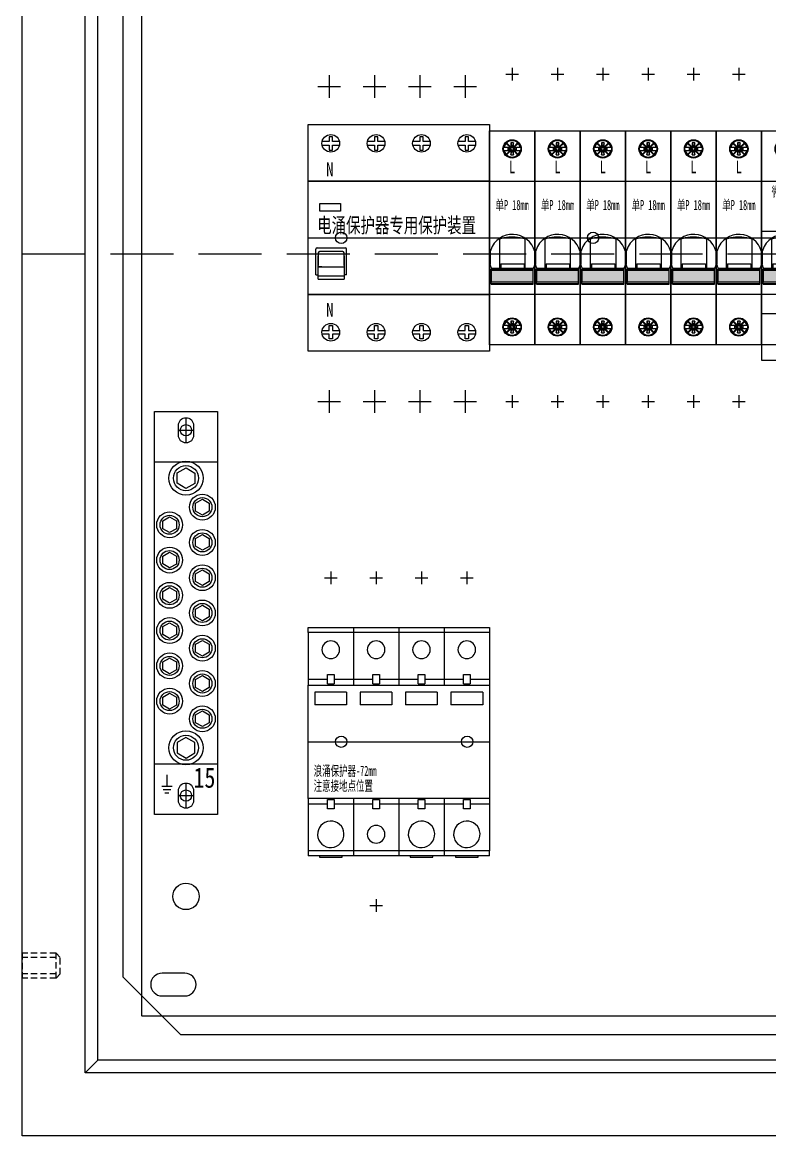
# Model space of a CAD drawing. Extents: x 1403578 to 1404178, y 414061 to 414761.
# Drawn here: x 1403577.8 to 1403874.5, y 414060.9 to 414502.9 of the extents above; entities that cross this region are included whole.
import ezdxf
from ezdxf.enums import TextEntityAlignment as Align

# ---------------------------------------------------------------- set-up
doc = ezdxf.new("R2010")
doc.units = 0
doc.header["$MEASUREMENT"] = 0
for name, pattern in [('DASH', [0.35, 0.25, -0.1]), ('HIDDEN', [0.375, 0.25, -0.125]), ('LYJS-XX', [0.35, 0.25, -0.1])]:
    doc.linetypes.add(name, pattern=pattern)
for name, color, linetype in [('dian', 7, 'Continuous'), ('LY-JS-BJ', 7, 'Continuous'), ('LY-JS-YQJ', 7, 'Continuous'), ('布置图', 20, 'Continuous'), ('照明平面设备层', 1, 'Continuous')]:
    doc.layers.add(name, color=color, linetype=linetype)
doc.styles.add('-宋体', font='', dxfattribs={"width": 0.65})
doc.styles.add('LY-SJ-元器件', font='', dxfattribs={"width": 0.6, "height": 4})
doc.styles.get('-宋体').set_extended_font_data('NSimSun')
doc.styles.get('LY-SJ-元器件').set_extended_font_data('SimSun')

# ---------------------------------------------------------------- blocks, each defined once
blk = doc.blocks.new('A$C7F2E4CF4')
at = {"layer": 'LY-JS-YQJ', "color": 1, "linetype": 'DASH'}
for p, q in [((0, 5), (0, -5)), ((-3, 0), (3, 0))]:
    blk.add_line(p, q, dxfattribs=at)
at = {"layer": 'LY-JS-YQJ', "color": 0, "linetype": 'ByBlock'}
blk.add_lwpolyline([(0, 5), (0, 5, -0.414214), (3, 2), (3, -2, -0.414214), (0, -5), (0, -5, -0.414214), (-3, -2), (-3, 2, -0.414214)], format="xyb", close=True, dxfattribs=at)
blk = doc.blocks.new('15位地排2021')
at = {"layer": 'LY-JS-YQJ', "color": 1, "linetype": 'ByBlock'}
for p, q in [((4.95, 15.76), (4.95, 11.28)), ((2.87, 11.28), (7.03, 11.28)), ((3.41, 9.93), (6.43, 9.93)), ((4.14, 8.58), (5.65, 8.58))]:
    blk.add_line(p, q, dxfattribs=at)
at = {"layer": 'LY-JS-YQJ', "color": 2, "linetype": 'ByBlock'}
blk.add_lwpolyline([(25, 160), (25, 0), (0, 0), (0, 160)], close=True, dxfattribs=at)
for points in [[(0, 140), (25, 140)], [(25, 20), (0, 20)]]:
    blk.add_lwpolyline(points, dxfattribs=at)
at = {"layer": 'LY-JS-YQJ', "color": 3}
for points in [[(12.49, 129.41), (8.94, 131.47), (8.96, 135.57), (12.51, 137.6), (16.06, 135.54), (16.04, 131.44)], [(18.99, 118.88), (16.29, 120.45), (16.3, 123.57), (19.01, 125.12), (21.71, 123.55), (21.7, 120.43)], [(5.99, 111.88), (3.29, 113.45), (3.3, 116.57), (6.01, 118.12), (8.71, 116.55), (8.7, 113.43)], [(18.99, 104.88), (16.29, 106.45), (16.3, 109.57), (19.01, 111.12), (21.71, 109.55), (21.7, 106.43)], [(5.99, 97.88), (3.29, 99.45), (3.3, 102.57), (6.01, 104.12), (8.71, 102.55), (8.7, 99.43)], [(18.99, 90.88), (16.29, 92.45), (16.3, 95.57), (19.01, 97.12), (21.71, 95.55), (21.7, 92.43)], [(5.99, 83.88), (3.29, 85.45), (3.3, 88.57), (6.01, 90.12), (8.71, 88.55), (8.7, 85.43)], [(18.99, 76.88), (16.29, 78.45), (16.3, 81.57), (19.01, 83.12), (21.71, 81.55), (21.7, 78.43)], [(5.99, 69.88), (3.29, 71.45), (3.3, 74.57), (6.01, 76.12), (8.71, 74.55), (8.7, 71.43)], [(18.99, 62.88), (16.29, 64.45), (16.3, 67.57), (19.01, 69.12), (21.71, 67.55), (21.7, 64.43)], [(5.99, 55.88), (3.29, 57.45), (3.3, 60.57), (6.01, 62.12), (8.71, 60.55), (8.7, 57.43)], [(18.99, 48.88), (16.29, 50.45), (16.3, 53.57), (19.01, 55.12), (21.71, 53.55), (21.7, 50.43)], [(5.99, 41.88), (3.29, 43.45), (3.3, 46.57), (6.01, 48.12), (8.71, 46.55), (8.7, 43.43)], [(18.99, 34.88), (16.29, 36.45), (16.3, 39.57), (19.01, 41.12), (21.71, 39.55), (21.7, 36.43)], [(12.49, 30.59), (8.94, 28.53), (8.96, 24.43), (12.51, 22.4), (16.06, 24.46), (16.04, 28.56)]]:
    blk.add_lwpolyline(points, close=True, dxfattribs=at)
for centre, radius in [((12.5, 133.51), 6.76), ((12.5, 133.51), 4.97), ((19, 122), 5.14), ((19, 122), 3.78), ((6, 115), 5.14), ((6, 115), 3.78), ((19, 108), 5.14), ((19, 108), 3.78), ((6, 101), 5.14), ((6, 101), 3.78), ((19, 94), 5.14), ((19, 94), 3.78), ((6, 87), 5.14), ((6, 87), 3.78), ((19, 80), 5.14), ((19, 80), 3.78), ((6, 73), 5.14), ((6, 73), 3.78), ((19, 66), 5.14), ((19, 66), 3.78), ((6, 59), 5.14), ((6, 59), 3.78), ((19, 52), 5.14), ((19, 52), 3.78), ((6, 45), 5.14), ((6, 45), 3.78), ((19, 38), 5.14), ((19, 38), 3.78), ((12.5, 26.49), 6.76), ((12.5, 26.49), 4.97)]:
    blk.add_circle(centre, radius, dxfattribs=at)
at = {"layer": 'LY-JS-YQJ', "color": 0}
for p in [(12.5, 152.5), (12.5, 7.5)]:
    blk.add_blockref('A$C7F2E4CF4', p, dxfattribs=at)
at = {"layer": 'LY-JS-YQJ', "color": 4, "style": '-宋体', "width": 0.8}
blk.add_text('15', height=8, dxfattribs=at).set_placement((15.47, 10.63))
blk = doc.blocks.new('浪涌保护器 72mm-2022.1')
at = {"color": 1, "linetype": 'ByBlock'}
for p, q in [((9, 67.5), (9, 62.5)), ((27, 67.5), (27, 62.5)), ((45, 67.5), (45, 62.5)), ((63, 67.5), (63, 62.5)), ((6.5, 65), (11.5, 65)), ((24.5, 65), (29.5, 65)), ((42.5, 65), (47.5, 65)), ((60.5, 65), (65.5, 65)), ((0, 0), (72, 0)), ((24.5, -65), (29.5, -65)), ((27, -62.5), (27, -67.5))]:
    blk.add_line(p, q, dxfattribs=at)
at = {"color": 0, "linetype": 'Continuous', "lineweight": 25}
for p, q in [((0, 43.3), (0, 45.3)), ((0, 45.3), (18, 45.3)), ((18, 45.3), (18, 22.5)), ((18, 45.3), (36, 45.3)), ((36, 45.3), (54, 45.3)), ((36, 45.3), (36, 22.5)), ((54, 45.3), (72, 45.3)), ((54, 45.3), (54, 22.5)), ((72, 45.3), (72, 43.3)), ((0, 43.3), (0, 22.5)), ((18, 43.3), (0, 43.3)), ((36, 43.3), (18, 43.3)), ((54, 43.3), (36, 43.3)), ((72, 43.3), (54, 43.3)), ((72, 43.3), (72, 22.5)), ((7.65, 23), (7.65, 26.65)), ((7.65, 26.65), (10.35, 26.65)), ((10.35, 26.65), (10.35, 23)), ((25.65, 26.65), (28.35, 26.65)), ((25.65, 23), (25.65, 26.65)), ((28.35, 26.65), (28.35, 23)), ((43.65, 23), (43.65, 26.65)), ((43.65, 26.65), (46.35, 26.65)), ((46.35, 26.65), (46.35, 23)), ((61.65, 23), (61.65, 26.65)), ((61.65, 26.65), (64.35, 26.65)), ((64.35, 26.65), (64.35, 23)), ((7.65, 24.65), (0, 24.65)), ((18, 24.65), (10.35, 24.65)), ((25.65, 24.65), (18, 24.65)), ((36, 24.65), (28.35, 24.65)), ((43.65, 24.65), (36, 24.65)), ((54, 24.65), (46.35, 24.65)), ((61.65, 24.65), (54, 24.65)), ((72, 24.65), (64.35, 24.65)), ((15.3, 19.65), (2.7, 19.65)), ((2.7, 19.65), (2.7, 14.65)), ((15.3, 19.65), (15.3, 14.65)), ((33.3, 19.65), (20.7, 19.65)), ((20.7, 19.65), (20.7, 14.65)), ((33.3, 19.65), (33.3, 14.65)), ((51.3, 19.65), (38.7, 19.65)), ((38.7, 19.65), (38.7, 14.65)), ((51.3, 19.65), (51.3, 14.65)), ((69.3, 19.65), (56.7, 19.65)), ((56.7, 19.65), (56.7, 14.65)), ((69.3, 19.65), (69.3, 14.65)), ((15.3, 14.65), (2.7, 14.65)), ((33.3, 14.65), (20.7, 14.65)), ((51.3, 14.65), (38.7, 14.65)), ((69.3, 14.65), (56.7, 14.65)), ((0, -22.5), (0, -43.3)), ((0, -24.65), (7.65, -24.65)), ((7.65, -26.65), (7.65, -23)), ((10.35, -23), (10.35, -26.65)), ((10.35, -24.65), (18, -24.65)), ((18, -22.5), (18, -45.3)), ((18, -24.65), (25.65, -24.65)), ((25.65, -26.65), (25.65, -23)), ((28.35, -23), (28.35, -26.65)), ((28.35, -24.65), (36, -24.65)), ((36, -22.5), (36, -45.3)), ((36, -24.65), (43.65, -24.65)), ((43.65, -26.65), (43.65, -23)), ((46.35, -23), (46.35, -26.65)), ((46.35, -24.65), (54, -24.65)), ((54, -22.5), (54, -45.3)), ((54, -24.65), (61.65, -24.65)), ((61.65, -26.65), (61.65, -23)), ((64.35, -23), (64.35, -26.65)), ((64.35, -24.65), (72, -24.65)), ((72, -22.5), (72, -43.3)), ((10.35, -26.65), (7.65, -26.65)), ((28.35, -26.65), (25.65, -26.65)), ((46.35, -26.65), (43.65, -26.65)), ((64.35, -26.65), (61.65, -26.65)), ((0, -43.3), (0, -45.3)), ((18, -43.3), (0, -43.3)), ((36, -43.3), (18, -43.3)), ((54, -43.3), (36, -43.3)), ((72, -43.3), (54, -43.3)), ((72, -45.3), (72, -43.3)), ((18, -45.3), (0, -45.3)), ((4.5, -45.3), (4.5, -45.8)), ((4.5, -45.8), (13.5, -45.8)), ((13.5, -45.8), (13.5, -45.3)), ((36, -45.3), (18, -45.3)), ((54, -45.3), (36, -45.3)), ((40.5, -45.3), (40.5, -45.8)), ((40.5, -45.8), (49.5, -45.8)), ((49.5, -45.8), (49.5, -45.3)), ((72, -45.3), (54, -45.3)), ((58.5, -45.3), (58.5, -45.8)), ((58.5, -45.8), (67.5, -45.8)), ((67.5, -45.8), (67.5, -45.3))]:
    blk.add_line(p, q, dxfattribs=at)
at = {"color": 0}
for p, q in [((7.65, 23), (10.35, 23)), ((25.65, 23), (28.35, 23)), ((43.65, 23), (46.35, 23)), ((61.65, 23), (64.35, 23)), ((7.65, -23), (10.35, -23)), ((25.65, -23), (28.35, -23)), ((43.65, -23), (46.35, -23)), ((61.65, -23), (64.35, -23))]:
    blk.add_line(p, q, dxfattribs=at)
at = {"color": 0, "linetype": 'ByBlock'}
blk.add_lwpolyline([(0, 22.5), (72, 22.5), (72, -22.5), (0, -22.5)], close=True, dxfattribs=at)
at = {"color": 0, "linetype": 'Continuous', "lineweight": 25}
for centre, radius, start, end in [((9, 36.52), 3.5, 0, 180), ((27, 36.52), 3.5, 0, 180), ((45, 36.52), 3.5, 0, 180), ((63, 36.52), 3.5, 0, 180), ((9, 36.52), 3.5, 180, 0), ((27, 36.52), 3.5, 180, 0), ((45, 36.52), 3.5, 180, 0), ((63, 36.52), 3.5, 180, 0), ((9, -36.75), 5.25, 93.0713, 273.0713), ((9, -36.75), 5.25, 273.0713, 93.0713), ((27, -36.75), 3.5, 0, 180), ((45, -36.75), 5.25, 93.0713, 273.0713), ((45, -36.75), 5.25, 273.0713, 93.0713), ((63, -36.75), 5.25, 93.0713, 273.0713), ((63, -36.75), 5.25, 273.0713, 93.0713), ((27, -36.75), 3.5, 180, 0)]:
    blk.add_arc(centre, radius, start, end, dxfattribs=at)
at = {"color": 4, "linetype": 'ByBlock', "style": 'LY-SJ-元器件', "width": 0.6}
for s, p in [('浪涌保护器-72mm', (2.21, -13.55)), ('注意接地点位置', (2.21, -19.51))]:
    blk.add_text(s, height=4, dxfattribs=at).set_placement(p)
blk = doc.blocks.new('微端2P+ELE-63mm-2022.1')
h = blk.add_hatch(color=3)
h.dxf.hatch_style = 1
h.paths.add_polyline_path([(34.5, 19), (34.5, 20.5), (19.5, 20.5), (19.5, 19)])
h = blk.add_hatch(color=3)
h.dxf.hatch_style = 1
h.paths.add_polyline_path([(61.5, 19), (61.5, 20.5), (37.5, 20.5), (37.5, 19)])
h = blk.add_hatch(color=0)
h.dxf.hatch_style = 1
h.paths.add_polyline_path([(0.7, -12.97), (0.7, -17.47), (35.3, -17.47), (35.3, -12.97)])
at = {"color": 1}
for p, q in [((9, 67.5), (9, 62.5)), ((27, 67.5), (27, 62.5)), ((6.5, 65), (11.5, 65)), ((24.5, 65), (29.5, 65)), ((0, 0), (63, 0))]:
    blk.add_line(p, q, dxfattribs=at)
at = {"color": 0}
for p, q in [((0, 42.5), (36, 42.5)), ((0, -42.5), (0, 42.5)), ((18, 42.5), (18, 22.5)), ((36, 42.5), (36, -42.5)), ((63, -42.5), (63, 42.5)), ((0, 22.5), (36, 22.5)), ((36, 2.5), (0, 2.5)), ((18, 0), (18, -12.22)), ((18, -17.47), (18, -31.46)), ((48.65, -15.61), (47.85, -15.61)), ((36, -22.5), (0, -22.5)), ((0, -42.5), (0, -48.5)), ((36, -42.5), (0, -42.5)), ((63, -42.5), (63, -48.5)), ((0, -48.5), (63, -48.5))]:
    blk.add_line(p, q, dxfattribs=at)
at = {"color": 0, "linetype": 'Continuous', "lineweight": 25}
for p, q in [((7.95, 35.91), (5.59, 35.91)), ((6.7, 37.82), (6.49, 37.61)), ((6.49, 37.61), (6.6, 37.5)), ((6.6, 37.5), (8.15, 35.95)), ((6.81, 37.71), (6.7, 37.82)), ((8.39, 36.13), (6.81, 37.71)), ((7.25, 35.91), (8, 35.46)), ((7.25, 35.91), (7.25, 34.71)), ((8, 35.46), (8, 35.16)), ((8.25, 35.46), (8, 35.46)), ((9.5, 37.66), (8.5, 37.66)), ((8.5, 37.66), (8.5, 36.46)), ((8.5, 37.66), (8.85, 36.31)), ((8.5, 36.46), (8.85, 35.96)), ((9.15, 36.31), (8.85, 36.31)), ((8.85, 36.31), (8.85, 35.96)), ((9.5, 37.66), (9.15, 36.31)), ((9.5, 36.46), (9.15, 35.96)), ((9.15, 35.96), (9.15, 36.31)), ((9.5, 36.46), (9.5, 37.66)), ((11.19, 37.71), (9.61, 36.13)), ((10, 35.46), (9.75, 35.46)), ((9.85, 35.95), (11.4, 37.5)), ((10.75, 35.91), (10, 35.46)), ((10, 35.16), (10, 35.46)), ((12.42, 35.91), (10.05, 35.91)), ((10.75, 34.71), (10.75, 35.91)), ((11.3, 37.82), (11.19, 37.71)), ((11.51, 37.61), (11.3, 37.82)), ((11.4, 37.5), (11.51, 37.61)), ((25.95, 35.91), (23.59, 35.91)), ((24.7, 37.82), (24.49, 37.61)), ((24.49, 37.61), (24.6, 37.5)), ((24.6, 37.5), (26.15, 35.95)), ((24.81, 37.71), (24.7, 37.82)), ((26.39, 36.13), (24.81, 37.71)), ((25.25, 35.91), (25.25, 34.71)), ((25.25, 35.91), (26, 35.46)), ((26.25, 35.46), (26, 35.46)), ((26, 35.46), (26, 35.16)), ((26.5, 37.66), (26.5, 36.46)), ((26.5, 37.66), (26.85, 36.31)), ((27.5, 37.66), (26.5, 37.66)), ((26.5, 36.46), (26.85, 35.96)), ((26.85, 36.31), (26.85, 35.96)), ((27.15, 36.31), (26.85, 36.31)), ((27.5, 37.66), (27.15, 36.31)), ((27.5, 36.46), (27.15, 35.96)), ((27.15, 35.96), (27.15, 36.31)), ((27.5, 36.46), (27.5, 37.66)), ((29.19, 37.71), (27.61, 36.13)), ((28, 35.46), (27.75, 35.46)), ((27.85, 35.95), (29.4, 37.5)), ((28.75, 35.91), (28, 35.46)), ((28, 35.16), (28, 35.46)), ((30.42, 35.91), (28.05, 35.91)), ((28.75, 34.71), (28.75, 35.91)), ((29.3, 37.82), (29.19, 37.71)), ((29.51, 37.61), (29.3, 37.82)), ((29.4, 37.5), (29.51, 37.61)), ((5.58, 34.71), (7.95, 34.71)), ((6.6, 33.12), (6.49, 33.01)), ((6.49, 33.01), (6.7, 32.8)), ((8.15, 34.67), (6.6, 33.12)), ((6.7, 32.8), (6.81, 32.91)), ((6.81, 32.91), (8.39, 34.49)), ((7.25, 34.71), (8, 35.16)), ((8, 35.16), (8.25, 35.16)), ((8.5, 34.16), (8.85, 34.65)), ((8.5, 32.96), (8.85, 34.31)), ((8.5, 34.16), (8.5, 32.96)), ((8.5, 32.96), (9.5, 32.96)), ((8.85, 34.65), (8.85, 34.31)), ((8.85, 34.31), (9.15, 34.31)), ((9, 31.81), (9, 32.06)), ((9.15, 34.31), (9.15, 34.66)), ((9.5, 34.16), (9.15, 34.66)), ((9.15, 34.31), (9.5, 32.96)), ((9.5, 32.96), (9.5, 34.16)), ((9.61, 34.49), (11.19, 32.91)), ((9.75, 35.16), (10, 35.16)), ((11.4, 33.12), (9.85, 34.67)), ((10.75, 34.71), (10, 35.16)), ((10.05, 34.71), (12.41, 34.71)), ((11.19, 32.91), (11.3, 32.8)), ((11.3, 32.8), (11.51, 33.01)), ((11.51, 33.01), (11.4, 33.12)), ((23.58, 34.71), (25.95, 34.71)), ((24.6, 33.12), (24.49, 33.01)), ((24.49, 33.01), (24.7, 32.8)), ((26.15, 34.67), (24.6, 33.12)), ((24.7, 32.8), (24.81, 32.91)), ((24.81, 32.91), (26.39, 34.49)), ((25.25, 34.71), (26, 35.16)), ((26, 35.16), (26.25, 35.16)), ((26.5, 34.16), (26.85, 34.65)), ((26.5, 32.96), (26.85, 34.31)), ((26.5, 34.16), (26.5, 32.96)), ((26.5, 32.96), (27.5, 32.96)), ((26.85, 34.65), (26.85, 34.31)), ((26.85, 34.31), (27.15, 34.31)), ((27, 31.81), (27, 32.06)), ((27.5, 34.16), (27.15, 34.66)), ((27.15, 34.31), (27.15, 34.66)), ((27.15, 34.31), (27.5, 32.96)), ((27.5, 32.96), (27.5, 34.16)), ((27.61, 34.49), (29.19, 32.91)), ((27.75, 35.16), (28, 35.16)), ((29.4, 33.12), (27.85, 34.67)), ((28.75, 34.71), (28, 35.16)), ((28.05, 34.71), (30.41, 34.71)), ((29.19, 32.91), (29.3, 32.8)), ((29.3, 32.8), (29.51, 33.01)), ((29.51, 33.01), (29.4, 33.12)), ((4.1, -12.22), (4.1, -0.35)), ((14.1, -0.35), (14.1, -12.22)), ((22.1, -12.22), (22.1, -0.35)), ((32.1, -0.35), (32.1, -12.22)), ((40.55, -13.08), (40.55, -3.94)), ((40.55, -3.94), (48.65, -3.94)), ((48.65, -3.94), (48.65, -15.61)), ((0.25, -5.47), (0.25, -10.49)), ((17.95, -5.47), (17.95, -10.49)), ((18.25, -5.47), (18.25, -10.49)), ((35.95, -5.47), (35.95, -10.49)), ((36.11, -5.47), (36.11, -10.49)), ((40.55, -4.67), (48.65, -4.67)), ((53.81, -5.47), (53.81, -10.49)), ((0.7, -12.22), (0.7, -12.44)), ((35.3, -12.22), (0.7, -12.22)), ((35.3, -12.44), (0.7, -12.44)), ((0.7, -18.44), (0.7, -12.44)), ((35.3, -12.97), (0.7, -12.97)), ((0.7, -12.97), (0.7, -17.47)), ((4.45, -10.38), (13.75, -10.38)), ((4.45, -10.38), (4.45, -12.22)), ((13.75, -10.38), (13.75, -12.22)), ((22.45, -10.38), (31.75, -10.38)), ((22.45, -10.38), (22.45, -12.22)), ((31.75, -10.38), (31.75, -12.22)), ((35.3, -12.44), (35.3, -12.22)), ((35.3, -18.44), (35.3, -12.44)), ((35.3, -17.47), (35.3, -12.97)), ((36, -13.09), (47.68, -13.09)), ((40.55, -13.08), (47.85, -13.08)), ((47.85, -16.51), (47.85, -13.08)), ((0.7, -17.47), (35.3, -17.47)), ((36, -14.38), (44.85, -14.38)), ((36, -15.45), (36.55, -15.45)), ((36.55, -15.61), (36, -15.61)), ((36.55, -15.45), (36.55, -18.44)), ((44.85, -18.44), (44.85, -14.38)), ((47.85, -14.99), (48.65, -14.99)), ((0.7, -18.13), (35.3, -18.13)), ((0.7, -18.44), (17.3, -18.44)), ((18.7, -18.44), (35.3, -18.44)), ((44.85, -18.44), (36.55, -18.44)), ((47.07, -32.65), (45.04, -32.65)), ((45.04, -33.68), (47.07, -33.68)), ((46, -31.01), (45.82, -31.19)), ((45.82, -31.19), (45.91, -31.29)), ((45.91, -35.04), (45.82, -35.14)), ((45.82, -35.14), (46, -35.32)), ((45.91, -31.29), (47.24, -32.62)), ((47.24, -33.71), (45.91, -35.04)), ((46.09, -31.1), (46, -31.01)), ((46, -35.32), (46.09, -35.23)), ((47.45, -32.46), (46.09, -31.1)), ((46.09, -35.23), (47.45, -33.87)), ((46.47, -32.65), (46.47, -33.68)), ((46.47, -32.65), (47.11, -33.04)), ((46.47, -33.68), (47.11, -33.29)), ((47.11, -33.04), (47.11, -33.29)), ((47.33, -33.04), (47.11, -33.04)), ((47.11, -33.29), (47.33, -33.29)), ((47.54, -31.15), (47.84, -32.31)), ((47.54, -31.15), (47.54, -32.18)), ((48.4, -31.15), (47.54, -31.15)), ((47.54, -32.18), (47.84, -32.61)), ((47.54, -34.15), (47.84, -33.73)), ((47.54, -35.18), (47.84, -34.02)), ((47.54, -34.15), (47.54, -35.18)), ((47.54, -35.18), (48.4, -35.18)), ((48.1, -32.31), (47.84, -32.31)), ((47.84, -32.31), (47.84, -32.61)), ((47.84, -33.73), (47.84, -34.02)), ((47.84, -34.02), (48.1, -34.02)), ((48.4, -31.15), (48.1, -32.31)), ((48.4, -32.18), (48.1, -32.61)), ((48.1, -32.61), (48.1, -32.31)), ((48.1, -34.02), (48.1, -33.72)), ((48.4, -34.15), (48.1, -33.72)), ((48.1, -34.02), (48.4, -35.18)), ((48.4, -32.18), (48.4, -31.15)), ((48.4, -35.18), (48.4, -34.15)), ((49.85, -31.1), (48.49, -32.46)), ((48.49, -33.87), (49.85, -35.23)), ((48.83, -33.04), (48.61, -33.04)), ((48.61, -33.29), (48.83, -33.29)), ((48.7, -32.62), (50.03, -31.29)), ((50.03, -35.04), (48.7, -33.71)), ((49.47, -32.65), (48.83, -33.04)), ((48.83, -33.29), (48.83, -33.04)), ((49.47, -33.68), (48.83, -33.29)), ((50.9, -32.65), (48.87, -32.65)), ((48.87, -33.68), (50.89, -33.68)), ((49.47, -33.68), (49.47, -32.65)), ((49.94, -31.01), (49.85, -31.1)), ((49.85, -35.23), (49.94, -35.32)), ((50.12, -31.19), (49.94, -31.01)), ((49.94, -35.32), (50.12, -35.14)), ((50.03, -31.29), (50.12, -31.19)), ((50.12, -35.14), (50.03, -35.04)), ((56.07, -32.65), (54.04, -32.65)), ((54.04, -33.68), (56.07, -33.68)), ((55, -31.01), (54.82, -31.19)), ((54.82, -31.19), (54.91, -31.29)), ((54.91, -35.04), (54.82, -35.14)), ((54.82, -35.14), (55, -35.32)), ((54.91, -31.29), (56.24, -32.62)), ((56.24, -33.71), (54.91, -35.04)), ((55.09, -31.1), (55, -31.01)), ((55, -35.32), (55.09, -35.23)), ((56.45, -32.46), (55.09, -31.1)), ((55.09, -35.23), (56.45, -33.87)), ((55.47, -32.65), (55.47, -33.68)), ((55.47, -32.65), (56.11, -33.04)), ((55.47, -33.68), (56.11, -33.29)), ((56.11, -33.04), (56.11, -33.29)), ((56.33, -33.04), (56.11, -33.04)), ((56.11, -33.29), (56.33, -33.29)), ((56.54, -31.15), (56.84, -32.31)), ((56.54, -31.15), (56.54, -32.18)), ((57.4, -31.15), (56.54, -31.15)), ((56.54, -32.18), (56.84, -32.61)), ((56.54, -34.15), (56.84, -33.73)), ((56.54, -35.18), (56.84, -34.02)), ((56.54, -34.15), (56.54, -35.18)), ((56.54, -35.18), (57.4, -35.18)), ((57.1, -32.31), (56.84, -32.31)), ((56.84, -32.31), (56.84, -32.61)), ((56.84, -33.73), (56.84, -34.02)), ((56.84, -34.02), (57.1, -34.02)), ((57.4, -31.15), (57.1, -32.31)), ((57.4, -32.18), (57.1, -32.61)), ((57.1, -32.61), (57.1, -32.31)), ((57.1, -34.02), (57.1, -33.72)), ((57.4, -34.15), (57.1, -33.72)), ((57.1, -34.02), (57.4, -35.18)), ((57.4, -32.18), (57.4, -31.15)), ((57.4, -35.18), (57.4, -34.15)), ((58.85, -31.1), (57.49, -32.46)), ((57.49, -33.87), (58.85, -35.23)), ((57.83, -33.04), (57.61, -33.04)), ((57.61, -33.29), (57.83, -33.29)), ((57.7, -32.62), (59.03, -31.29)), ((59.03, -35.04), (57.7, -33.71)), ((58.47, -32.65), (57.83, -33.04)), ((57.83, -33.29), (57.83, -33.04)), ((58.47, -33.68), (57.83, -33.29)), ((59.9, -32.65), (57.87, -32.65)), ((57.87, -33.68), (59.89, -33.68)), ((58.47, -33.68), (58.47, -32.65)), ((58.94, -31.01), (58.85, -31.1)), ((58.85, -35.23), (58.94, -35.32)), ((59.12, -31.19), (58.94, -31.01)), ((58.94, -35.32), (59.12, -35.14)), ((59.03, -31.29), (59.12, -31.19)), ((59.12, -35.14), (59.03, -35.04)), ((47.97, -36.17), (47.97, -35.95)), ((56.97, -36.17), (56.97, -35.95))]:
    blk.add_line(p, q, dxfattribs=at)
at = {"color": 1, "linetype": 'ByBlock'}
for p, q in [((45.47, -65.6), (50.47, -65.6)), ((47.97, -63.1), (47.97, -68.1)), ((56.97, -73.1), (56.97, -78.1)), ((54.47, -75.6), (59.47, -75.6))]:
    blk.add_line(p, q, dxfattribs=at)
at = {"color": 0}
for points in [[(63, -42.5), (36, -42.5), (36, 42.5), (63, 42.5)], [(36, 22.5), (63, 22.5)], [(42.9, 17), (42.9, 15.8), (44.4, 15.8), (44.4, 13.8), (45.6, 13.8), (45.6, 15.8), (47.1, 15.8), (47.1, 17), (42.9, 17)], [(63, -22.5), (36, -22.5)], [(0, -30.05), (8.89, -30.05)], [(36, -30.05), (27.11, -30.05)]]:
    blk.add_lwpolyline(points, dxfattribs=at)
at = {"color": 0, "linetype": 'Continuous', "lineweight": 25}
for points in [[(8.85, 35.96, -0.008657), (8.83, 35.88, -0.023793), (8.8, 35.81, -0.091571), (8.7, 35.65, -0.078411), (8.54, 35.53, -0.073505), (8.41, 35.48, -0.017685), (8.36, 35.47, -0.010456), (8.3, 35.46, -0.005778), (8.25, 35.46)], [(9.75, 35.46, -0.008656), (9.67, 35.47, -0.023792), (9.59, 35.48, -0.085963), (9.43, 35.54, -0.089526), (9.26, 35.69, -0.067272), (9.2, 35.81, -0.017683), (9.18, 35.86, -0.010455), (9.16, 35.91, -0.005777), (9.15, 35.96)], [(26.85, 35.96, -0.008657), (26.83, 35.88, -0.023793), (26.8, 35.81, -0.091571), (26.7, 35.65, -0.078411), (26.54, 35.53, -0.073505), (26.41, 35.48, -0.017685), (26.36, 35.47, -0.010456), (26.3, 35.46, -0.005778), (26.25, 35.46)], [(27.75, 35.46, -0.008656), (27.67, 35.47, -0.023792), (27.59, 35.48, -0.085963), (27.43, 35.54, -0.089526), (27.26, 35.69, -0.067272), (27.2, 35.81, -0.017683), (27.18, 35.86, -0.010455), (27.16, 35.91, -0.005777), (27.15, 35.96)], [(8.25, 35.16, -0.00869), (8.33, 35.15, -0.023887), (8.41, 35.14, -0.086312), (8.57, 35.07, -0.089889), (8.74, 34.92, -0.067544), (8.8, 34.81, -0.017754), (8.82, 34.76, -0.010496), (8.84, 34.71, -0.005799), (8.85, 34.65)], [(9.15, 34.66, -0.008657), (9.17, 34.74, -0.023793), (9.2, 34.81, -0.091571), (9.3, 34.96, -0.078412), (9.46, 35.09, -0.073501), (9.59, 35.14, -0.017684), (9.64, 35.15, -0.010456), (9.7, 35.15, -0.005777), (9.75, 35.16)], [(26.25, 35.16, -0.00869), (26.33, 35.15, -0.023887), (26.41, 35.14, -0.086312), (26.57, 35.07, -0.089889), (26.74, 34.92, -0.067544), (26.8, 34.81, -0.017754), (26.82, 34.76, -0.010496), (26.84, 34.71, -0.005799), (26.85, 34.65)], [(27.15, 34.66, -0.008657), (27.17, 34.74, -0.023793), (27.2, 34.81, -0.091571), (27.3, 34.96, -0.078412), (27.46, 35.09, -0.073501), (27.59, 35.14, -0.017684), (27.64, 35.15, -0.010456), (27.7, 35.15, -0.005777), (27.75, 35.16)], [(17.95, -5.47, 0.325898), (9.48, 1.36, 0.327549), (0.48, -4.75, 0.019903), (0.25, -5.47)], [(4.1, -0.35, -0.057791), (7.63, 0.35, -0.021426), (9.1, 0.42)], [(9.1, 0.42, -0.062866), (13.22, -0.09, -0.011925), (13.81, -0.26, -0.00278), (14.1, -0.35)], [(35.95, -5.47, 0.325898), (27.48, 1.36, 0.327549), (18.48, -4.75, 0.019903), (18.25, -5.47)], [(22.1, -0.35, -0.057791), (25.63, 0.35, -0.021426), (27.1, 0.42)], [(27.1, 0.42, -0.062866), (31.22, -0.09, -0.011925), (31.81, -0.26, -0.00278), (32.1, -0.35)], [(53.81, -5.47, 0.325898), (45.34, 1.36, 0.327549), (36.34, -4.75, 0.019903), (36.11, -5.47)], [(0.95, -12.22, -0.004985), (0.8, -11.97, -0.030991), (0.56, -11.44, -0.01067), (0.46, -11.16, -0.005787), (0.39, -10.94, -0.003458), (0.32, -10.72, -0.001919), (0.25, -10.49)], [(17.95, -10.49, -0.002854), (17.85, -10.83, -0.004585), (17.78, -11.05, -0.019111), (17.6, -11.55, -0.037551), (17.32, -12.12, -0.002555), (17.26, -12.22)], [(18.95, -12.22, -0.004985), (18.8, -11.97, -0.030991), (18.56, -11.44, -0.01067), (18.46, -11.16, -0.005787), (18.39, -10.94, -0.003458), (18.32, -10.72, -0.001919), (18.25, -10.49)], [(35.95, -10.49, -0.002854), (35.85, -10.83, -0.004585), (35.78, -11.05, -0.019111), (35.6, -11.55, -0.037551), (35.32, -12.12, -0.002555), (35.26, -12.22)], [(37.19, -13.09, -0.001795), (36.72, -12.11, -0.00414), (36.48, -11.57, -0.009598), (36.28, -11.1, -0.013431), (36.18, -10.85, -0.015877), (36.14, -10.72, -0.023788), (36.12, -10.63, -0.050604), (36.11, -10.53, -0.012356), (36.11, -10.49)], [(44.85, -14.38, 0.009763), (45.08, -14.37, 0.05752), (46.08, -14.21, 0.073734), (46.98, -13.81, 0.073656), (47.49, -13.36, 0.028209), (47.59, -13.23, 0.012152), (47.68, -13.09)], [(47.85, -13.22, 0.010405), (47.85, -13.21, 0.052357), (47.85, -13.2, 0.052352), (47.84, -13.19, 0.046202), (47.83, -13.17, 0.029578), (47.82, -13.16, 0.02368), (47.8, -13.15, 0.017967), (47.78, -13.14, 0.014665), (47.76, -13.13, 0.011695), (47.74, -13.12, 0.016038), (47.7, -13.1, 0.002868), (47.68, -13.09)], [(53.81, -10.49, -0.25096), (47.8, -16.87)], [(47.85, -16.51, -0.010744), (47.85, -16.6, -0.101991), (47.7, -17.11, -0.08255), (47.35, -17.58, -0.05423), (46.92, -17.91, -0.059873), (46.2, -18.23, -0.070818), (45, -18.44, -0.004299), (44.85, -18.44)], [(47.84, -32.61, -0.008657), (47.82, -32.67, -0.023793), (47.8, -32.74, -0.091571), (47.71, -32.87, -0.078411), (47.58, -32.98, -0.073505), (47.46, -33.02, -0.017685), (47.42, -33.03, -0.010456), (47.37, -33.03, -0.005778), (47.33, -33.04)], [(47.33, -33.29, -0.00869), (47.39, -33.3, -0.023887), (47.46, -33.31, -0.086312), (47.6, -33.37, -0.089889), (47.74, -33.5, -0.067544), (47.8, -33.6, -0.017754), (47.81, -33.64, -0.010496), (47.83, -33.68, -0.005799), (47.84, -33.73)], [(48.61, -33.04, -0.008656), (48.54, -33.03, -0.023792), (48.48, -33.02, -0.085963), (48.34, -32.96, -0.089526), (48.2, -32.83, -0.067272), (48.14, -32.74, -0.017683), (48.12, -32.69, -0.010455), (48.11, -32.65, -0.005777), (48.1, -32.61)], [(48.1, -33.72, -0.008657), (48.12, -33.66, -0.023793), (48.14, -33.59, -0.091571), (48.23, -33.46, -0.078412), (48.36, -33.35, -0.073501), (48.48, -33.31, -0.017684), (48.52, -33.3, -0.010456), (48.57, -33.3, -0.005777), (48.61, -33.29)], [(56.84, -32.61, -0.008657), (56.82, -32.67, -0.023793), (56.8, -32.74, -0.091571), (56.71, -32.87, -0.078411), (56.58, -32.98, -0.073505), (56.46, -33.02, -0.017685), (56.42, -33.03, -0.010456), (56.37, -33.03, -0.005778), (56.33, -33.04)], [(56.33, -33.29, -0.00869), (56.39, -33.3, -0.023887), (56.46, -33.31, -0.086312), (56.6, -33.37, -0.089889), (56.74, -33.5, -0.067544), (56.8, -33.6, -0.017754), (56.81, -33.64, -0.010496), (56.83, -33.68, -0.005799), (56.84, -33.73)], [(57.61, -33.04, -0.008656), (57.54, -33.03, -0.023792), (57.48, -33.02, -0.085963), (57.34, -32.96, -0.089526), (57.2, -32.83, -0.067272), (57.14, -32.74, -0.017683), (57.12, -32.69, -0.010455), (57.11, -32.65, -0.005777), (57.1, -32.61)], [(57.1, -33.72, -0.008657), (57.12, -33.66, -0.023793), (57.14, -33.59, -0.091571), (57.23, -33.46, -0.078412), (57.36, -33.35, -0.073501), (57.48, -33.31, -0.017684), (57.52, -33.3, -0.010456), (57.57, -33.3, -0.005777), (57.61, -33.29)]]:
    blk.add_lwpolyline(points, format="xyb", dxfattribs=at)
at = {"color": 3}
blk.add_lwpolyline([(37.5, 20.5), (61.5, 20.5), (61.5, 19), (37.5, 19)], close=True, dxfattribs=at)
at = {"color": 0}
blk.add_lwpolyline([(40.5, 17.5), (49.5, 17.5), (49.5, 13.5), (40.5, 13.5)], close=True, dxfattribs=at)
for centre, radius in [((9, 35.31), 3.64), ((9, 35.31), 3.39), ((27, 35.31), 3.64), ((27, 35.31), 3.39), ((47.97, -33.16), 3.12), ((47.97, -33.16), 2.91), ((56.97, -33.16), 3.12), ((56.97, -33.16), 2.91)]:
    blk.add_circle(centre, radius, dxfattribs=at)
at = {"color": 0, "linetype": 'Continuous', "lineweight": 25}
for centre, radius in [((9, 35.31), 3.5), ((27, 35.31), 3.5), ((47.97, -33.16), 3), ((56.97, -33.16), 3)]:
    blk.add_circle(centre, radius, dxfattribs=at)
for centre, radius, start, end in [((9, 35.31), 3.25, 137.6454, 169.3613), ((9, 35.31), 3.25, 47.6454, 132.3546), ((7.95, 36.46), 0.552, 270, 360), ((10.05, 36.46), 0.552, 180, 270), ((9, 35.31), 3.25, 10.6387, 42.3546), ((27, 35.31), 3.25, 137.6454, 169.3613), ((27, 35.31), 3.25, 47.6454, 132.3546), ((25.95, 36.46), 0.552, 270, 360), ((28.05, 36.46), 0.552, 180, 270), ((27, 35.31), 3.25, 10.6387, 42.3546), ((9, 35.31), 3.25, 190.6387, 222.3546), ((9, 35.31), 3.25, 227.6454, 312.3546), ((7.95, 34.16), 0.552, 0, 90), ((10.05, 34.16), 0.552, 90, 180), ((9, 35.31), 3.25, 317.6454, 349.3613), ((27, 35.31), 3.25, 190.6387, 222.3546), ((27, 35.31), 3.25, 227.6454, 312.3546), ((25.95, 34.16), 0.552, 0, 90), ((28.05, 34.16), 0.552, 90, 180), ((27, 35.31), 3.25, 317.6454, 349.3613), ((47.97, -33.16), 2.79, 47.6454, 132.3546), ((56.97, -33.16), 2.79, 47.6454, 132.3546), ((47.97, -33.16), 2.79, 137.6454, 169.3613), ((47.97, -33.16), 2.79, 190.6387, 222.3546), ((47.97, -33.16), 2.79, 227.6454, 312.3546), ((47.07, -32.18), 0.474, 270, 360), ((47.07, -34.15), 0.474, 0, 90), ((48.87, -32.18), 0.474, 180, 270), ((48.87, -34.15), 0.474, 90, 180), ((47.97, -33.16), 2.79, 10.6387, 42.3546), ((47.97, -33.16), 2.79, 317.6454, 349.3613), ((56.97, -33.16), 2.79, 137.6454, 169.3613), ((56.97, -33.16), 2.79, 190.6387, 222.3546), ((56.97, -33.16), 2.79, 227.6454, 312.3546), ((56.07, -32.18), 0.474, 270, 360), ((56.07, -34.15), 0.474, 0, 90), ((57.87, -32.18), 0.474, 180, 270), ((57.87, -34.15), 0.474, 90, 180), ((56.97, -33.16), 2.79, 10.6387, 42.3546), ((56.97, -33.16), 2.79, 317.6454, 349.3613)]:
    blk.add_arc(centre, radius, start, end, dxfattribs=at)
at = {"color": 0}
blk.add_arc((18, -1.43), 30.03, 252.3363, 287.6637, dxfattribs=at)
at = {"color": 0, "style": 'LY-SJ-元器件', "width": 0.7}
for s, p in [('N', (9, 28.16)), ('L', (27, 28.16))]:
    blk.add_text(s, height=5, dxfattribs=at).set_placement(p, align=Align.MIDDLE)
at = {"color": 1, "style": 'LY-SJ-元器件', "width": 0.6}
for s, p in [('微端2P', (9, 18.37)), ('36mm', (9, 13.08))]:
    blk.add_text(s, height=4, dxfattribs=at).set_placement(p, align=Align.MIDDLE)
at = {"color": 4, "style": 'LY-SJ-元器件', "width": 0.6}
for s, p in [('ELE 2P', (56.13, 13.08)), ('27mm', (56.13, 7.82))]:
    blk.add_text(s, height=4, dxfattribs=at).set_placement(p, align=Align.MIDDLE)
blk = doc.blocks.new('微端1P-18mm-2022.1')
h = blk.add_hatch(color=0)
h.dxf.hatch_style = 1
h.paths.add_polyline_path([(17.3, -17.47), (17.3, -12.97), (0.7, -12.97), (0.7, -17.47)])
at = {"color": 1}
for p, q in [((9, 67.5), (9, 62.5)), ((6.5, 65), (11.5, 65)), ((0, 0), (18, 0)), ((6.5, -65), (11.5, -65)), ((9, -62.5), (9, -67.5))]:
    blk.add_line(p, q, dxfattribs=at)
at = {"color": 0}
for p, q in [((0, -42.5), (0, 42.5)), ((0, 42.5), (18, 42.5)), ((18, 42.5), (18, -42.5)), ((0, 22.5), (18, 22.5)), ((18, -22.5), (0, -22.5)), ((18, -42.5), (0, -42.5))]:
    blk.add_line(p, q, dxfattribs=at)
at = {"color": 0, "linetype": 'Continuous', "lineweight": 25}
for p, q in [((7.95, 35.91), (5.59, 35.91)), ((6.7, 37.82), (6.49, 37.61)), ((6.49, 37.61), (6.6, 37.5)), ((6.6, 37.5), (8.15, 35.95)), ((6.81, 37.71), (6.7, 37.82)), ((8.39, 36.13), (6.81, 37.71)), ((7.25, 35.91), (7.25, 34.71)), ((7.25, 35.91), (8, 35.46)), ((8, 35.46), (8, 35.16)), ((8.25, 35.46), (8, 35.46)), ((8.5, 37.66), (8.85, 36.31)), ((8.5, 37.66), (8.5, 36.46)), ((9.5, 37.66), (8.5, 37.66)), ((8.5, 36.46), (8.85, 35.96)), ((9.15, 36.31), (8.85, 36.31)), ((8.85, 36.31), (8.85, 35.96)), ((9.5, 37.66), (9.15, 36.31)), ((9.5, 36.46), (9.15, 35.96)), ((9.15, 35.96), (9.15, 36.31)), ((9.5, 36.46), (9.5, 37.66)), ((11.19, 37.71), (9.61, 36.13)), ((10, 35.46), (9.75, 35.46)), ((9.85, 35.95), (11.4, 37.5)), ((10.75, 35.91), (10, 35.46)), ((10, 35.16), (10, 35.46)), ((12.42, 35.91), (10.05, 35.91)), ((10.75, 34.71), (10.75, 35.91)), ((11.3, 37.82), (11.19, 37.71)), ((11.51, 37.61), (11.3, 37.82)), ((11.4, 37.5), (11.51, 37.61)), ((5.58, 34.71), (7.95, 34.71)), ((6.6, 33.12), (6.49, 33.01)), ((6.49, 33.01), (6.7, 32.8)), ((8.15, 34.67), (6.6, 33.12)), ((6.7, 32.8), (6.81, 32.91)), ((6.81, 32.91), (8.39, 34.49)), ((7.25, 34.71), (8, 35.16)), ((8, 35.16), (8.25, 35.16)), ((8.5, 34.16), (8.85, 34.65)), ((8.5, 32.96), (8.85, 34.31)), ((8.5, 34.16), (8.5, 32.96)), ((8.5, 32.96), (9.5, 32.96)), ((8.85, 34.65), (8.85, 34.31)), ((8.85, 34.31), (9.15, 34.31)), ((9, 31.81), (9, 32.06)), ((9.15, 34.31), (9.15, 34.66)), ((9.5, 34.16), (9.15, 34.66)), ((9.15, 34.31), (9.5, 32.96)), ((9.5, 32.96), (9.5, 34.16)), ((9.61, 34.49), (11.19, 32.91)), ((9.75, 35.16), (10, 35.16)), ((11.4, 33.12), (9.85, 34.67)), ((10.75, 34.71), (10, 35.16)), ((10.05, 34.71), (12.41, 34.71)), ((11.19, 32.91), (11.3, 32.8)), ((11.3, 32.8), (11.51, 33.01)), ((11.51, 33.01), (11.4, 33.12)), ((4.1, -12.22), (4.1, -0.35)), ((14.1, -0.35), (14.1, -12.22)), ((0.25, -5.47), (0.25, -10.49)), ((17.95, -5.47), (17.95, -10.49)), ((0.7, -12.22), (0.7, -12.44)), ((17.3, -12.22), (0.7, -12.22)), ((17.3, -12.44), (0.7, -12.44)), ((0.7, -18.44), (0.7, -12.44)), ((17.3, -12.97), (0.7, -12.97)), ((0.7, -12.97), (0.7, -17.47)), ((4.45, -10.38), (13.75, -10.38)), ((4.45, -10.38), (4.45, -12.22)), ((13.75, -10.38), (13.75, -12.22)), ((17.3, -12.44), (17.3, -12.22)), ((17.3, -18.44), (17.3, -12.44)), ((17.3, -17.47), (17.3, -12.97)), ((0.7, -17.47), (17.3, -17.47)), ((0.7, -18.13), (17.3, -18.13)), ((0.7, -18.44), (17.3, -18.44)), ((7.95, -34.8), (5.59, -34.8)), ((6.7, -32.89), (6.49, -33.1)), ((6.49, -33.1), (6.6, -33.21)), ((6.6, -33.21), (8.15, -34.76)), ((6.81, -33), (6.7, -32.89)), ((8.39, -34.58), (6.81, -33)), ((7.25, -34.8), (7.25, -36)), ((7.25, -34.8), (8, -35.25)), ((8, -35.25), (8, -35.55)), ((8.25, -35.25), (8, -35.25)), ((8.5, -33.05), (8.85, -34.4)), ((8.5, -33.05), (8.5, -34.25)), ((9.5, -33.05), (8.5, -33.05)), ((8.5, -34.25), (8.85, -34.75)), ((9.15, -34.4), (8.85, -34.4)), ((8.85, -34.4), (8.85, -34.75)), ((9.5, -33.05), (9.15, -34.4)), ((9.5, -34.25), (9.15, -34.75)), ((9.15, -34.75), (9.15, -34.4)), ((9.5, -34.25), (9.5, -33.05)), ((11.19, -33), (9.61, -34.58)), ((10, -35.25), (9.75, -35.25)), ((9.85, -34.76), (11.4, -33.21)), ((10.75, -34.8), (10, -35.25)), ((10, -35.55), (10, -35.25)), ((12.42, -34.8), (10.05, -34.8)), ((10.75, -36), (10.75, -34.8)), ((11.3, -32.89), (11.19, -33)), ((11.51, -33.1), (11.3, -32.89)), ((11.4, -33.21), (11.51, -33.1)), ((5.58, -36), (7.95, -36)), ((6.6, -37.59), (6.49, -37.7)), ((6.49, -37.7), (6.7, -37.91)), ((8.15, -36.04), (6.6, -37.59)), ((6.7, -37.91), (6.81, -37.8)), ((6.81, -37.8), (8.39, -36.22)), ((7.25, -36), (8, -35.55)), ((8, -35.55), (8.25, -35.55)), ((8.5, -36.55), (8.85, -36.05)), ((8.5, -37.75), (8.85, -36.4)), ((8.5, -36.55), (8.5, -37.75)), ((8.5, -37.75), (9.5, -37.75)), ((8.85, -36.05), (8.85, -36.4)), ((8.85, -36.4), (9.15, -36.4)), ((9, -38.9), (9, -38.65)), ((9.15, -36.4), (9.15, -36.05)), ((9.5, -36.55), (9.15, -36.05)), ((9.15, -36.4), (9.5, -37.75)), ((9.5, -37.75), (9.5, -36.55)), ((9.61, -36.22), (11.19, -37.8)), ((9.75, -35.55), (10, -35.55)), ((11.4, -37.59), (9.85, -36.04)), ((10.75, -36), (10, -35.55)), ((10.05, -36), (12.41, -36)), ((11.19, -37.8), (11.3, -37.91)), ((11.3, -37.91), (11.51, -37.7)), ((11.51, -37.7), (11.4, -37.59))]:
    blk.add_line(p, q, dxfattribs=at)
for points in [[(8.85, 35.96, -0.008657), (8.83, 35.88, -0.023793), (8.8, 35.81, -0.091571), (8.7, 35.65, -0.078411), (8.54, 35.53, -0.073505), (8.41, 35.48, -0.017685), (8.36, 35.47, -0.010456), (8.3, 35.46, -0.005778), (8.25, 35.46)], [(9.75, 35.46, -0.008656), (9.67, 35.47, -0.023792), (9.59, 35.48, -0.085963), (9.43, 35.54, -0.089526), (9.26, 35.69, -0.067272), (9.2, 35.81, -0.017683), (9.18, 35.86, -0.010455), (9.16, 35.91, -0.005777), (9.15, 35.96)], [(8.25, 35.16, -0.00869), (8.33, 35.15, -0.023887), (8.41, 35.14, -0.086312), (8.57, 35.07, -0.089889), (8.74, 34.92, -0.067544), (8.8, 34.81, -0.017754), (8.82, 34.76, -0.010496), (8.84, 34.71, -0.005799), (8.85, 34.65)], [(9.15, 34.66, -0.008657), (9.17, 34.74, -0.023793), (9.2, 34.81, -0.091571), (9.3, 34.96, -0.078412), (9.46, 35.09, -0.073501), (9.59, 35.14, -0.017684), (9.64, 35.15, -0.010456), (9.7, 35.15, -0.005777), (9.75, 35.16)], [(17.95, -5.47, 0.325898), (9.48, 1.36, 0.327549), (0.48, -4.75, 0.019903), (0.25, -5.47)], [(4.1, -0.35, -0.057791), (7.63, 0.35, -0.021426), (9.1, 0.42)], [(9.1, 0.42, -0.062866), (13.22, -0.09, -0.011925), (13.81, -0.26, -0.00278), (14.1, -0.35)], [(0.95, -12.22, -0.004985), (0.8, -11.97, -0.030991), (0.56, -11.44, -0.01067), (0.46, -11.16, -0.005787), (0.39, -10.94, -0.003458), (0.32, -10.72, -0.001919), (0.25, -10.49)], [(17.95, -10.49, -0.002854), (17.85, -10.83, -0.004585), (17.78, -11.05, -0.019111), (17.6, -11.55, -0.037551), (17.32, -12.12, -0.002555), (17.26, -12.22)], [(8.85, -34.75, -0.008657), (8.83, -34.83, -0.023793), (8.8, -34.9, -0.091571), (8.7, -35.05, -0.078411), (8.54, -35.18, -0.073505), (8.41, -35.23, -0.017685), (8.36, -35.24, -0.010456), (8.3, -35.24, -0.005778), (8.25, -35.25)], [(9.75, -35.25, -0.008656), (9.67, -35.24, -0.023792), (9.59, -35.23, -0.085963), (9.43, -35.16, -0.089526), (9.26, -35.01, -0.067272), (9.2, -34.9, -0.017683), (9.18, -34.85, -0.010455), (9.16, -34.8, -0.005777), (9.15, -34.75)], [(8.25, -35.55, -0.00869), (8.33, -35.56, -0.023887), (8.41, -35.57, -0.086312), (8.57, -35.63, -0.089889), (8.74, -35.79, -0.067544), (8.8, -35.9, -0.017754), (8.82, -35.95, -0.010496), (8.84, -36, -0.005799), (8.85, -36.05)], [(9.15, -36.05, -0.008657), (9.17, -35.97, -0.023793), (9.2, -35.9, -0.091571), (9.3, -35.74, -0.078412), (9.46, -35.62, -0.073501), (9.59, -35.57, -0.017684), (9.64, -35.56, -0.010456), (9.7, -35.55, -0.005777), (9.75, -35.55)]]:
    blk.add_lwpolyline(points, format="xyb", dxfattribs=at)
at = {"color": 0}
for centre, radius in [((9, 35.31), 3.64), ((9, 35.31), 3.39), ((9, -35.4), 3.64), ((9, -35.4), 3.39)]:
    blk.add_circle(centre, radius, dxfattribs=at)
at = {"color": 0, "linetype": 'Continuous', "lineweight": 25}
for centre in [(9, 35.31), (9, -35.4)]:
    blk.add_circle(centre, 3.5, dxfattribs=at)
for centre, radius, start, end in [((9, 35.31), 3.25, 137.6454, 169.3613), ((9, 35.31), 3.25, 47.6454, 132.3546), ((7.95, 36.46), 0.552, 270, 360), ((10.05, 36.46), 0.552, 180, 270), ((9, 35.31), 3.25, 10.6387, 42.3546), ((9, 35.31), 3.25, 190.6387, 222.3546), ((9, 35.31), 3.25, 227.6454, 312.3546), ((7.95, 34.16), 0.552, 0, 90), ((10.05, 34.16), 0.552, 90, 180), ((9, 35.31), 3.25, 317.6454, 349.3613), ((9, -35.4), 3.25, 137.6454, 169.3613), ((9, -35.4), 3.25, 47.6454, 132.3546), ((7.95, -34.25), 0.552, 270, 360), ((10.05, -34.25), 0.552, 180, 270), ((9, -35.4), 3.25, 10.6387, 42.3546), ((9, -35.4), 3.25, 190.6387, 222.3546), ((9, -35.4), 3.25, 227.6454, 312.3546), ((7.95, -36.55), 0.552, 0, 90), ((10.05, -36.55), 0.552, 90, 180), ((9, -35.4), 3.25, 317.6454, 349.3613)]:
    blk.add_arc(centre, radius, start, end, dxfattribs=at)
at = {"color": 0, "style": 'LY-SJ-元器件', "width": 0.7}
blk.add_text('L', height=5, dxfattribs=at).set_placement((9, 28.16), align=Align.MIDDLE)
at = {"color": 1, "style": 'LY-SJ-元器件', "width": 0.6}
blk.add_text('单P 18mm', height=4, dxfattribs=at).set_placement((9, 13.08), align=Align.MIDDLE)
blk = doc.blocks.new('后备保护-72mm-2022.1')
at = {"color": 1}
for p, q in [((8.37, 64.5), (8.37, 55.5)), ((26.37, 64.5), (26.37, 55.5)), ((44.37, 64.5), (44.37, 55.5)), ((62.37, 64.5), (62.37, 55.5)), ((3.87, 60), (12.87, 60)), ((21.87, 60), (30.87, 60)), ((39.87, 60), (48.87, 60)), ((57.87, 60), (66.87, 60)), ((8.37, -60.5), (8.37, -69.5)), ((26.37, -60.5), (26.37, -69.5)), ((44.37, -60.5), (44.37, -69.5)), ((62.37, -60.5), (62.37, -69.5)), ((3.87, -65), (12.87, -65)), ((21.87, -65), (30.87, -65)), ((39.87, -65), (48.87, -65)), ((57.87, -65), (66.87, -65))]:
    blk.add_line(p, q, dxfattribs=at)
at = {"color": 0}
for p, q in [((3.5, -3.96), (14.73, -3.96)), ((3.11, -14.72), (3.11, -4.45)), ((4.05, -5.96), (4.05, -10.98)), ((4.05, -16.39), (4.05, -7.09)), ((13.75, -5.46), (4.55, -5.46)), ((14.25, -10.98), (14.25, -5.96)), ((14.25, -7.09), (14.25, -16.39)), ((15.23, -14.72), (15.23, -4.46)), ((4.05, -11.45), (14.25, -11.45)), ((5.39, -11.45), (4.05, -11.45)), ((3.11, -14.72), (4.05, -14.72)), ((4.05, -15.09), (14.25, -15.09)), ((4.05, -16.39), (14.25, -16.39)), ((15.23, -14.72), (14.25, -14.72))]:
    blk.add_line(p, q, dxfattribs=at)
for points in [[(9.68, 38.18), (9.68, 40.13), (8.32, 40.13), (8.32, 38.18)], [(27.68, 38.18), (27.68, 40.13), (26.32, 40.13), (26.32, 38.18)], [(45.68, 38.18), (45.68, 40.13), (44.32, 40.13), (44.32, 38.18)], [(63.68, 38.18), (63.68, 40.13), (62.32, 40.13), (62.32, 38.18)], [(8.32, 38.18), (5.57, 38.18)], [(5.57, 36.82), (8.32, 36.82)], [(8.32, 36.82), (8.32, 34.79), (9.68, 34.79), (9.68, 36.82)], [(12.43, 38.18), (9.68, 38.18)], [(9.68, 36.82), (12.43, 36.82)], [(26.32, 38.18), (23.57, 38.18)], [(23.57, 36.82), (26.32, 36.82)], [(26.32, 36.82), (26.32, 34.79), (27.68, 34.79), (27.68, 36.82)], [(30.43, 38.18), (27.68, 38.18)], [(27.68, 36.82), (30.43, 36.82)], [(44.32, 38.18), (41.57, 38.18)], [(41.57, 36.82), (44.32, 36.82)], [(44.32, 36.82), (44.32, 34.79), (45.68, 34.79), (45.68, 36.82)], [(48.43, 38.18), (45.68, 38.18)], [(45.68, 36.82), (48.43, 36.82)], [(62.32, 38.18), (59.57, 38.18)], [(59.57, 36.82), (62.32, 36.82)], [(62.32, 36.82), (62.32, 34.79), (63.68, 34.79), (63.68, 36.82)], [(66.43, 38.18), (63.68, 38.18)], [(63.68, 36.82), (66.43, 36.82)], [(8.32, -36.82), (8.32, -34.79), (9.68, -34.79), (9.68, -36.82)], [(26.32, -36.82), (26.32, -34.79), (27.68, -34.79), (27.68, -36.82)], [(44.32, -36.82), (44.32, -34.79), (45.68, -34.79), (45.68, -36.82)], [(62.32, -36.82), (62.32, -34.79), (63.68, -34.79), (63.68, -36.82)], [(5.57, -36.82), (8.32, -36.82)], [(8.32, -38.18), (5.57, -38.18)], [(9.68, -38.18), (9.68, -40.13), (8.32, -40.13), (8.32, -38.18)], [(9.68, -36.82), (12.43, -36.82)], [(12.43, -38.18), (9.68, -38.18)], [(23.57, -36.82), (26.32, -36.82)], [(26.32, -38.18), (23.57, -38.18)], [(27.68, -38.18), (27.68, -40.13), (26.32, -40.13), (26.32, -38.18)], [(27.68, -36.82), (30.43, -36.82)], [(30.43, -38.18), (27.68, -38.18)], [(41.57, -36.82), (44.32, -36.82)], [(44.32, -38.18), (41.57, -38.18)], [(45.68, -38.18), (45.68, -40.13), (44.32, -40.13), (44.32, -38.18)], [(45.68, -36.82), (48.43, -36.82)], [(48.43, -38.18), (45.68, -38.18)], [(59.57, -36.82), (62.32, -36.82)], [(62.32, -38.18), (59.57, -38.18)], [(63.68, -38.18), (63.68, -40.13), (62.32, -40.13), (62.32, -38.18)], [(63.68, -36.82), (66.43, -36.82)], [(66.43, -38.18), (63.68, -38.18)]]:
    blk.add_lwpolyline(points)
for centre in [(9, 37.5), (27, 37.5), (45, 37.5), (63, 37.5), (9, -37.5), (27, -37.5), (45, -37.5), (63, -37.5)]:
    blk.add_circle(centre, 3.5)
for centre, start, end in [((3.61, -4.45), 90, 180), ((14.73, -4.46), 0, 90), ((4.55, -5.96), 90, 180), ((13.75, -5.96), 0, 90)]:
    blk.add_arc(centre, 0.5, start, end, dxfattribs=at)
at = {"layer": 'dian', "color": 0, "ltscale": 0.5}
for points in [[(0, 45), (72, 45), (72, 22.5), (0, 22.5)], [(72, -22.5), (0, -22.5), (0, 22.5), (72, 22.5)], [(4.63, 13.63), (12.84, 13.63), (12.84, 10.63), (4.63, 10.63)], [(0, -22.5), (72, -22.5), (72, -45), (0, -45)]]:
    blk.add_lwpolyline(points, close=True, dxfattribs=at)
at = {"layer": '照明平面设备层'}
blk.add_line((0, 0), (72, 0), dxfattribs=at)
at = {"style": '-宋体', "width": 0.8}
for p in [(7.13, 24.44), (7.13, -31.32)]:
    blk.add_text('N', height=5.47, dxfattribs=at).set_placement(p)
at = {"color": 0, "style": '-宋体', "width": 0.7}
blk.add_text('电涌保护器专用保护装置', height=6, dxfattribs=at).set_placement((35.13, 1.99), align=Align.CENTER)
blk = doc.blocks.new('600-700-明-底板')
at = {"layer": 'LY-JS-BJ', "color": 1}
blk.add_lwpolyline([(-237, 310), (237, 310), (260, 287), (260, -287), (237, -310), (-237, -310), (-260, -287), (-260, 287)], close=True, dxfattribs=at)
blk.add_lwpolyline([(-244.5, -294.5), (-235.5, -294.5, 1), (-235.5, -285.5), (-244.5, -285.5, 1)], format="xyb", close=True, dxfattribs=at)
blk.add_circle((-235, -255), 5.25, dxfattribs=at)
blk = doc.blocks.new('壳体接地点')
at = {"layer": 'LY-JS-BJ', "color": 0, "linetype": 'HIDDEN', "lineweight": -3, "ltscale": 10}
for p, q in [((13.43, 4.92), (0, 4.92)), ((13.43, -4.92), (13.43, 4.92)), ((15.06, 3.3), (13.43, 4.92)), ((13.43, 3.3), (0, 3.3)), ((15.06, -3.3), (15.06, 3.3)), ((13.43, -3.3), (0, -3.3)), ((15.06, -3.3), (13.43, -4.92)), ((13.43, -4.92), (0, -4.92))]:
    blk.add_line(p, q, dxfattribs=at)
at = {"layer": 'LY-JS-BJ', "color": 7, "linetype": 'HIDDEN', "lineweight": -3, "ltscale": 10}
blk.add_line((0, 4.92), (0, -4.92), dxfattribs=at)

msp = doc.modelspace()

# ---------------------------------------------------------------- linework, layer by layer
at = {"color": 6}
for centre in [(1403704.4, 414417.32), (1403804.4, 414417.32), (1403642.78, 414340.92), (1403704.4, 414217.32), (1403754.4, 414217.32), (1403642.78, 414195.92)]:
    msp.add_circle(centre, 2.25, dxfattribs=at)
at = {"layer": 'LY-JS-BJ', "color": 6, "linetype": 'LYJS-XX', "ltscale": 100}
msp.add_line((1403577.78, 414410.92), (1404177.78, 414410.92), dxfattribs=at)
at = {"layer": 'LY-JS-BJ', "color": 6, "ltscale": 50}
msp.add_line((1403602.78, 414085.92), (1403607.78, 414090.92), dxfattribs=at)
for points in [[(1403602.78, 414735.92), (1404152.78, 414735.92), (1404152.78, 414085.92), (1403602.78, 414085.92)], [(1403607.78, 414730.92), (1404147.78, 414730.92), (1404147.78, 414090.92), (1403607.78, 414090.92)]]:
    msp.add_lwpolyline(points, close=True, dxfattribs=at)
at = {"layer": 'LY-JS-BJ', "color": 6, "linetype": 'LYJS-XX', "lineweight": -3}
msp.add_lwpolyline([(1403625.28, 414713.42), (1404130.28, 414713.42), (1404130.28, 414108.42), (1403625.28, 414108.42)], close=True, dxfattribs=at)
at = {"layer": '布置图', "ltscale": 50}
msp.add_lwpolyline([(1403577.78, 414760.92), (1404177.78, 414760.92), (1404177.78, 414060.92), (1403577.78, 414060.92)], close=True, dxfattribs=at)

# ---------------------------------------------------------------- block references
at = {"color": 6}
for name, p in [('后备保护-72mm-2022.1', (1403691.26, 414417.32)), ('微端1P-18mm-2022.1', (1403763.26, 414417.32)), ('微端1P-18mm-2022.1', (1403781.26, 414417.32)), ('微端1P-18mm-2022.1', (1403799.26, 414417.32)), ('微端1P-18mm-2022.1', (1403817.26, 414417.32)), ('微端1P-18mm-2022.1', (1403835.26, 414417.32)), ('微端1P-18mm-2022.1', (1403853.26, 414417.32)), ('微端2P+ELE-63mm-2022.1', (1403871.26, 414417.32)), ('15位地排2021', (1403630.28, 414188.42)), ('浪涌保护器 72mm-2022.1', (1403691.26, 414217.32))]:
    msp.add_blockref(name, p, dxfattribs=at)
at = {"layer": 'LY-JS-BJ', "color": 6, "lineweight": -3}
for name, p in [('600-700-明-底板', (1403877.78, 414410.92)), ('壳体接地点', (1403577.78, 414128.42))]:
    msp.add_blockref(name, p, dxfattribs=at)

doc.saveas('drawing.dxf')
